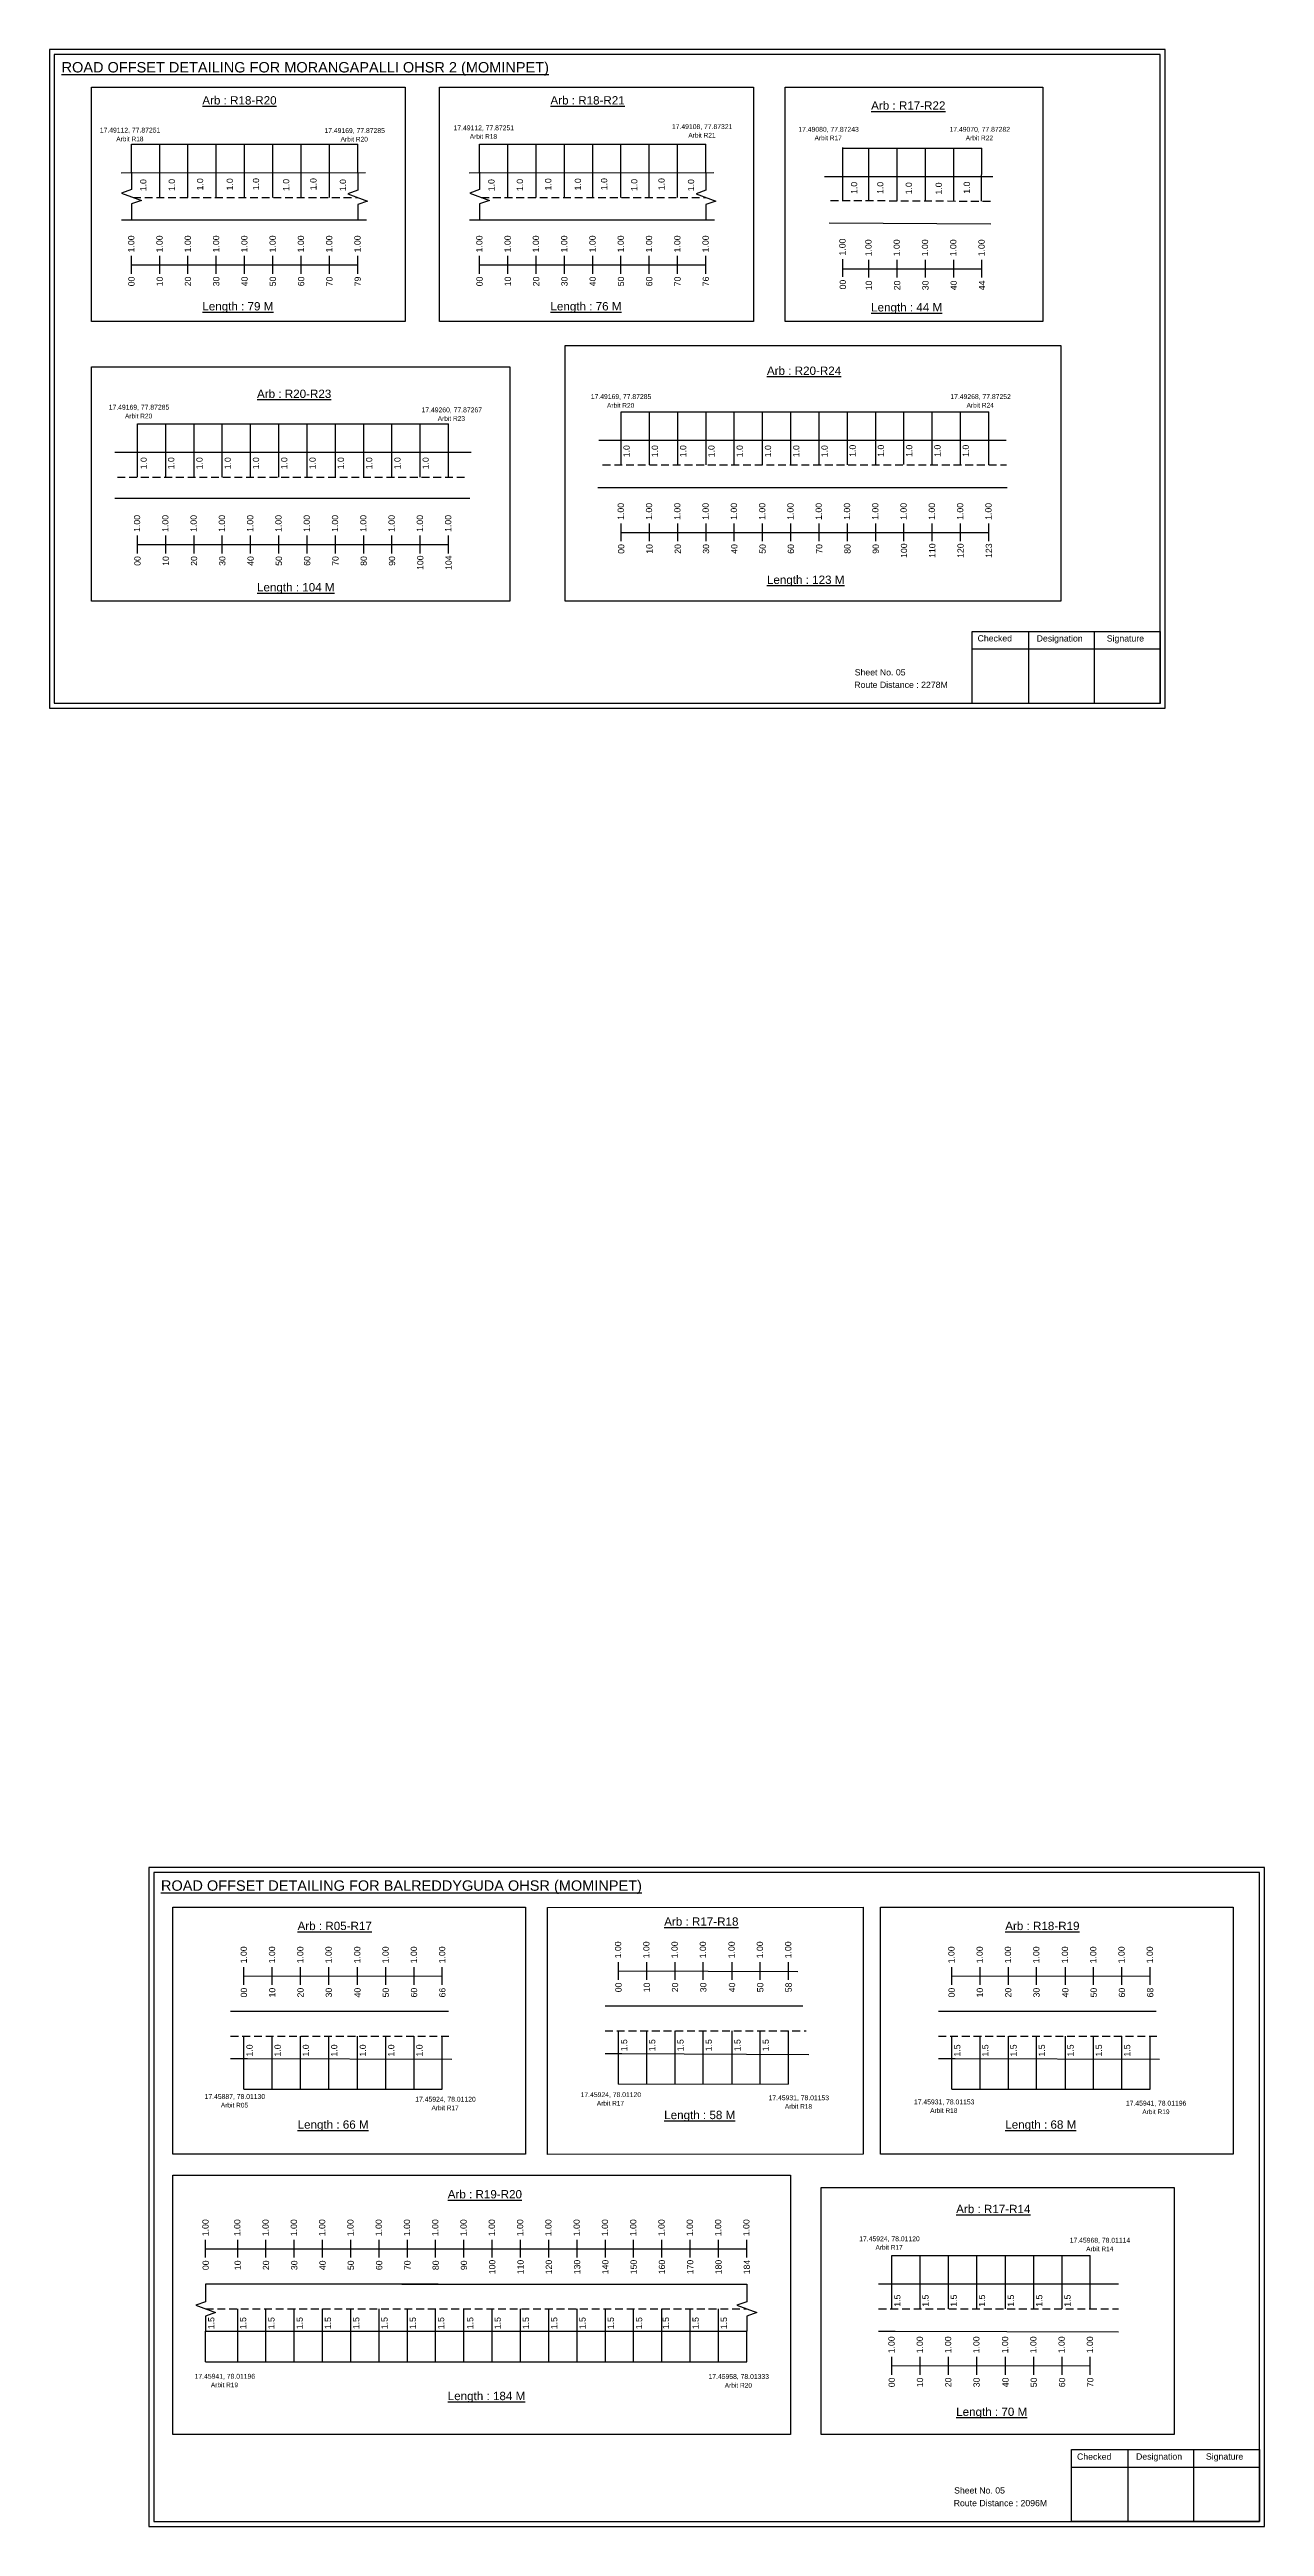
# Model space of a CAD drawing. Header units: inches. Extents: x -117 to 51867, y -12715 to 3423.
# Drawn here: x 39632 to 40216, y -3355 to -2164 of the extents above; entities that cross this region are included whole.
import ezdxf

# ---------------------------------------------------------------- set-up
doc = ezdxf.new("R2010")
doc.units = ezdxf.units.IN
doc.header["$MEASUREMENT"] = 0
doc.linetypes.add('DASHED2', pattern=[0.375, 0.25, -0.125])
for name, color, linetype in [('PDF_Geometry', 7, 'Continuous'), ('PDF_Text', 5, 'Continuous'), ('pipe', 5, 'Continuous')]:
    doc.layers.add(name, color=color, linetype=linetype)
doc.styles.add('PDF Arial', font='arial.ttf')
doc.styles.get("Standard").update_dxf_attribs({"font": 'arial.ttf'})

msp = doc.modelspace()

# ---------------------------------------------------------------- linework, layer by layer
at = {"color": 5}
for p, q in [((39671.6, -2209.7), (39780.4, -2209.7)), ((39839, -2209.7), (39947.8, -2209.7)), ((40013.7, -2211.6), (40080.6, -2211.6)), ((39674.5, -2344.2), (39824.1, -2344.2)), ((39907.1, -2338.4), (40083.9, -2338.4)), ((39905.8, -3142.4), (39987.6, -3142.3)), ((39725.7, -3144.8), (39821.1, -3144.8)), ((40066.1, -3144.8), (40161.5, -3144.8)), ((40037.3, -3224.8), (40132.7, -3224.8)), ((39707.3, -3275.9), (39967.5, -3275.9))]:
    msp.add_line(p, q, dxfattribs=at)
for p, q in [((39671.6, -2223.4), (39671.6, -2209.7)), ((39685.2, -2235.3), (39685.2, -2209.7)), ((39698.8, -2235.3), (39698.8, -2209.7)), ((39712.4, -2235.3), (39712.4, -2209.7)), ((39726, -2235.3), (39726, -2209.7)), ((39739.6, -2235.3), (39739.6, -2209.7)), ((39753.2, -2235.3), (39753.2, -2209.7)), ((39766.8, -2235.3), (39766.8, -2209.7)), ((39780.4, -2223.4), (39780.4, -2209.7)), ((39839, -2223.4), (39839, -2209.7)), ((39852.6, -2235.3), (39852.6, -2209.7)), ((39866.2, -2235.3), (39866.2, -2209.7)), ((39879.8, -2235.3), (39879.8, -2209.7)), ((39893.4, -2235.3), (39893.4, -2209.7)), ((39907, -2235.3), (39907, -2209.7)), ((39920.6, -2235.3), (39920.6, -2209.7)), ((39934.2, -2235.3), (39934.2, -2209.7)), ((39947.8, -2223.4), (39947.8, -2209.7)), ((40013.7, -2236.8), (40013.7, -2211.3)), ((40026.2, -2236.9), (40026.2, -2211.6)), ((40039.8, -2237), (40039.8, -2211.6)), ((40053.4, -2236.9), (40053.4, -2211.6)), ((40067, -2237.1), (40067, -2211.6)), ((40080.4, -2237.1), (40080.6, -2211.6)), ((39666.6, -2223.4), (39784.2, -2223.3)), ((39834, -2223.4), (39951.7, -2223.3)), ((40085.8, -2225.3), (40004.9, -2225.3)), ((39666.8, -2246.1), (39784.6, -2246.1)), ((39834.2, -2246.1), (39952, -2246.1)), ((40007.1, -2247.5), (40084.8, -2247.9)), ((39674.5, -2369.7), (39674.5, -2344.2)), ((39688.1, -2369.7), (39688.1, -2344.2)), ((39701.7, -2369.7), (39701.7, -2344.2)), ((39715.3, -2369.7), (39715.3, -2344.2)), ((39728.9, -2369.7), (39728.9, -2344.2)), ((39742.5, -2369.7), (39742.5, -2344.2)), ((39756.1, -2369.7), (39756.1, -2344.2)), ((39769.7, -2369.7), (39769.7, -2344.2)), ((39783.3, -2369.7), (39783.3, -2344.2)), ((39796.9, -2369.7), (39796.9, -2344.2)), ((39810.5, -2369.7), (39810.5, -2344.2)), ((39824.1, -2369.7), (39824.1, -2344.2)), ((39907.1, -2363.9), (39907.1, -2338.4)), ((39920.7, -2363.9), (39920.7, -2338.4)), ((39934.3, -2363.9), (39934.3, -2338.4)), ((39947.9, -2363.9), (39947.9, -2338.4)), ((39961.5, -2363.9), (39961.5, -2338.4)), ((39975.1, -2363.9), (39975.1, -2338.4)), ((39988.7, -2363.9), (39988.7, -2338.4)), ((40002.3, -2363.9), (40002.3, -2338.4)), ((40015.9, -2363.9), (40015.9, -2338.4)), ((40029.5, -2363.7), (40029.5, -2338.2)), ((40043.1, -2363.7), (40043.1, -2338.2)), ((40056.7, -2363.7), (40056.7, -2338.2)), ((40070.3, -2363.7), (40070.3, -2338.2)), ((40083.9, -2363.9), (40083.9, -2338.4)), ((39663.6, -2357.8), (39835, -2357.8)), ((39896.4, -2352), (40092.3, -2352)), ((39834.3, -2380), (39663.6, -2380)), ((39895.9, -2374.7), (40092.7, -2374.7)), ((39824.1, -3107.4), (39719.3, -3107.4)), ((39994.4, -3104.9), (39899.4, -3104.9)), ((40164.4, -3107.4), (40059.7, -3107.4)), ((39725.7, -3144.8), (39725.7, -3119.3)), ((39739.3, -3144.8), (39739.3, -3119.3)), ((39752.9, -3144.8), (39752.9, -3119.3)), ((39766.5, -3144.8), (39766.5, -3119.3)), ((39780.3, -3144.8), (39780.3, -3119.3)), ((39793.9, -3144.8), (39793.9, -3119.3)), ((39807.5, -3144.8), (39807.5, -3119.3)), ((39821.1, -3144.8), (39821.1, -3119.3)), ((39905.8, -3142.4), (39905.8, -3116.8)), ((39919.4, -3142.4), (39919.4, -3116.8)), ((39933, -3142.4), (39933, -3116.8)), ((39946.6, -3142.4), (39946.6, -3116.8)), ((39960.4, -3142.4), (39960.4, -3116.8)), ((39974, -3142.4), (39974, -3116.8)), ((39987.6, -3142.4), (39987.6, -3116.8)), ((40066.1, -3144.8), (40066.1, -3119.3)), ((40079.7, -3144.8), (40079.7, -3119.3)), ((40093.3, -3144.8), (40093.3, -3119.3)), ((40106.9, -3144.8), (40106.9, -3119.3)), ((40120.7, -3144.8), (40120.7, -3119.3)), ((40134.3, -3144.8), (40134.3, -3119.3)), ((40147.9, -3144.8), (40147.9, -3119.3)), ((40161.5, -3144.8), (40161.5, -3119.3)), ((39719.3, -3130.1), (39727.4, -3130.1)), ((39727.4, -3130.1), (39825.7, -3130.3)), ((40059.7, -3130.1), (40067.7, -3130.1)), ((40067.7, -3130.1), (40166, -3130.3)), ((40037.3, -3250.4), (40037.3, -3224.8)), ((40050.9, -3250.4), (40050.9, -3224.8)), ((40064.5, -3250.4), (40064.5, -3224.8)), ((40078.1, -3250.4), (40078.1, -3224.8)), ((40091.9, -3250.4), (40091.9, -3224.8)), ((40105.5, -3250.4), (40105.5, -3224.8)), ((40119.1, -3250.4), (40119.1, -3224.8)), ((40132.7, -3250.4), (40132.7, -3224.8)), ((39819.1, -3238.5), (39707.3, -3238.5)), ((39801.6, -3238.5), (39967.5, -3238.5)), ((40146.3, -3238.5), (40030.9, -3238.5)), ((39722.7, -3275.9), (39722.7, -3250.4)), ((39736.3, -3275.9), (39736.3, -3250.4)), ((39749.9, -3275.9), (39749.9, -3250.4)), ((39763.5, -3275.9), (39763.5, -3250.4)), ((39777.1, -3275.9), (39777.1, -3250.4)), ((39790.7, -3275.9), (39790.7, -3250.4)), ((39804.3, -3275.9), (39804.3, -3250.4)), ((39817.9, -3275.9), (39817.9, -3250.4)), ((39831.5, -3275.9), (39831.5, -3250.4)), ((39845.1, -3275.9), (39845.1, -3250.4)), ((39858.7, -3275.9), (39858.7, -3250.4)), ((39872.3, -3275.9), (39872.3, -3250.4)), ((39885.9, -3275.9), (39885.9, -3250.4)), ((39899.5, -3275.9), (39899.5, -3250.4)), ((39913.1, -3275.9), (39913.1, -3250.4)), ((39926.7, -3275.9), (39926.7, -3250.4)), ((39940.3, -3275.9), (39940.3, -3250.4)), ((39953.9, -3275.9), (39953.9, -3250.4)), ((39707.3, -3261.2), (39967.5, -3261.2)), ((39707.3, -3275.9), (39707.3, -3261.2)), ((39967.5, -3275.9), (39967.5, -3261.2)), ((40030.9, -3261.2), (40038.9, -3261.2)), ((40038.9, -3261.2), (40146.3, -3261.5))]:
    msp.add_line(p, q)
at = {"linetype": 'DASHED2', "ltscale": 15}
for p, q in [((39672.4, -2235.3), (39780.4, -2235.3)), ((39839.8, -2235.3), (39947.8, -2235.3)), ((40007.8, -2236.7), (40086.1, -2237.1)), ((39664.9, -2369.7), (39832.5, -2369.7)), ((39898.2, -2363.9), (40092.4, -2363.9)), ((39719.3, -3119.3), (39824.7, -3119.3)), ((39899.4, -3116.8), (39996.1, -3116.8)), ((40059.7, -3119.3), (40165, -3119.3)), ((39707.3, -3250.4), (39967.5, -3250.4)), ((40030.9, -3250.4), (40146.3, -3250.4))]:
    msp.add_line(p, q, dxfattribs=at)
at = {"color": 217, "true_color": 0x93278f}
for p, q in [((39671.6, -2272), (39671.6, -2263.4)), ((39671.6, -2267.7), (39780.4, -2267.7)), ((39685.2, -2272), (39685.2, -2263.4)), ((39698.8, -2272), (39698.8, -2263.4)), ((39712.4, -2272), (39712.4, -2263.4)), ((39726, -2272), (39726, -2263.4)), ((39739.6, -2272), (39739.6, -2263.4)), ((39753.2, -2272), (39753.2, -2263.4)), ((39766.8, -2272), (39766.8, -2263.4)), ((39780.4, -2272), (39780.4, -2263.4)), ((39839, -2272), (39839, -2263.4)), ((39839, -2267.7), (39947.8, -2267.7)), ((39852.6, -2272), (39852.6, -2263.4)), ((39866.2, -2272), (39866.2, -2263.4)), ((39879.8, -2272), (39879.8, -2263.4)), ((39893.4, -2272), (39893.4, -2263.4)), ((39907, -2272), (39907, -2263.4)), ((39920.6, -2272), (39920.6, -2263.4)), ((39934.2, -2272), (39934.2, -2263.4)), ((39947.8, -2272), (39947.8, -2263.4)), ((40013.7, -2273.5), (40013.7, -2264.9)), ((40013.7, -2269.6), (40080.6, -2269.6)), ((40026.2, -2273.8), (40026.2, -2265.3)), ((40039.8, -2273.8), (40039.8, -2265.3)), ((40053.4, -2273.8), (40053.4, -2265.3)), ((40067, -2273.8), (40067, -2265.3)), ((40080.6, -2273.8), (40080.6, -2265.3)), ((39907.1, -2400.6), (39907.1, -2392)), ((39920.7, -2400.6), (39920.7, -2392)), ((39934.3, -2400.6), (39934.3, -2392)), ((39947.9, -2400.6), (39947.9, -2392)), ((39961.5, -2400.6), (39961.5, -2392)), ((39975.1, -2400.6), (39975.1, -2392)), ((39988.7, -2400.6), (39988.7, -2392)), ((40002.3, -2400.6), (40002.3, -2392)), ((40015.9, -2400.6), (40015.9, -2392)), ((40029.5, -2400.6), (40029.5, -2392)), ((40043.1, -2400.6), (40043.1, -2392)), ((40056.7, -2400.6), (40056.7, -2392)), ((40070.3, -2400.6), (40070.3, -2392)), ((40083.9, -2400.6), (40083.9, -2392)), ((39674.5, -2406.4), (39674.5, -2397.8)), ((39674.5, -2402.1), (39824.1, -2402.1)), ((39688.1, -2406.4), (39688.1, -2397.8)), ((39701.7, -2406.4), (39701.7, -2397.8)), ((39715.3, -2406.4), (39715.3, -2397.8)), ((39728.9, -2406.4), (39728.9, -2397.8)), ((39742.5, -2406.4), (39742.5, -2397.8)), ((39756.1, -2406.4), (39756.1, -2397.8)), ((39769.7, -2406.4), (39769.7, -2397.8)), ((39783.3, -2406.4), (39783.3, -2397.8)), ((39796.9, -2406.4), (39796.9, -2397.8)), ((39810.5, -2406.4), (39810.5, -2397.8)), ((39824.1, -2406.4), (39824.1, -2397.8)), ((39907.1, -2396.3), (40083.9, -2396.3)), ((39905.8, -3092.2), (39905.8, -3083.7)), ((39919.4, -3092.2), (39919.4, -3083.7)), ((39933, -3092.2), (39933, -3083.7)), ((39946.6, -3092.2), (39946.6, -3083.7)), ((39960.4, -3092.2), (39960.4, -3083.7)), ((39974, -3092.2), (39974, -3083.7)), ((39987.6, -3092.2), (39987.6, -3083.7)), ((39725.7, -3094.6), (39725.7, -3086.1)), ((39725.7, -3090.4), (39821.1, -3090.3)), ((39739.3, -3094.6), (39739.3, -3086.1)), ((39752.9, -3094.6), (39752.9, -3086.1)), ((39766.5, -3094.6), (39766.5, -3086.1)), ((39780.3, -3094.6), (39780.3, -3086.1)), ((39793.9, -3094.6), (39793.9, -3086.1)), ((39807.5, -3094.6), (39807.5, -3086.1)), ((39821.1, -3094.6), (39821.1, -3086.1)), ((39905.8, -3087.9), (39992.1, -3088.2)), ((40066.1, -3094.6), (40066.1, -3086.1)), ((40066.1, -3090.4), (40161.5, -3090.3)), ((40079.7, -3094.6), (40079.7, -3086.1)), ((40093.3, -3094.6), (40093.3, -3086.1)), ((40106.9, -3094.6), (40106.9, -3086.1)), ((40120.7, -3094.6), (40120.7, -3086.1)), ((40134.3, -3094.6), (40134.3, -3086.1)), ((40147.9, -3094.6), (40147.9, -3086.1)), ((40161.5, -3094.6), (40161.5, -3086.1)), ((39707.3, -3225.8), (39707.3, -3217.2)), ((39707.3, -3221.5), (39967.5, -3221.5)), ((39722.7, -3225.8), (39722.7, -3217.2)), ((39736.3, -3225.8), (39736.3, -3217.2)), ((39749.9, -3225.8), (39749.9, -3217.2)), ((39763.5, -3225.8), (39763.5, -3217.2)), ((39777.1, -3225.8), (39777.1, -3217.2)), ((39790.7, -3225.8), (39790.7, -3217.2)), ((39804.3, -3225.8), (39804.3, -3217.2)), ((39817.9, -3225.8), (39817.9, -3217.2)), ((39831.5, -3225.8), (39831.5, -3217.2)), ((39845.1, -3225.8), (39845.1, -3217.2)), ((39858.7, -3225.8), (39858.7, -3217.2)), ((39872.3, -3225.8), (39872.3, -3217.2)), ((39885.9, -3225.8), (39885.9, -3217.2)), ((39899.5, -3225.8), (39899.5, -3217.2)), ((39913.1, -3225.8), (39913.1, -3217.2)), ((39926.7, -3225.8), (39926.7, -3217.2)), ((39940.3, -3225.8), (39940.3, -3217.2)), ((39953.9, -3225.8), (39953.9, -3217.2)), ((39967.5, -3225.8), (39967.5, -3217.2)), ((40037.3, -3282.1), (40037.3, -3273.5)), ((40050.9, -3282.1), (40050.9, -3273.5)), ((40064.5, -3282.1), (40064.5, -3273.5)), ((40078.1, -3282.1), (40078.1, -3273.5)), ((40091.9, -3282.1), (40091.9, -3273.5)), ((40105.5, -3282.1), (40105.5, -3273.5)), ((40119.1, -3282.1), (40119.1, -3273.5)), ((40132.7, -3282.1), (40132.7, -3273.5)), ((40037.3, -3277.8), (40132.7, -3277.7))]:
    msp.add_line(p, q, dxfattribs=at)
for points in [[(39652.4, -2182.3), (39803.3, -2182.3), (39803.3, -2294.9), (39652.4, -2294.9)], [(39819.8, -2182.3), (39970.7, -2182.3), (39970.7, -2294.9), (39819.8, -2294.9)], [(39986, -2182.3), (40109.8, -2182.3), (40109.8, -2294.9), (39986, -2294.9)], [(39652.4, -2316.7), (39853.6, -2316.7), (39853.6, -2429.4), (39652.4, -2429.4)], [(39691.5, -3057.3), (39861.1, -3057.3), (39861.1, -3176.1), (39691.5, -3176.1)], [(39871.6, -3057.4), (40023.4, -3057.3), (40023.4, -3176.1), (39871.6, -3176.2)], [(40031.8, -3057.3), (40201.4, -3057.3), (40201.4, -3176.1), (40031.8, -3176.1)], [(39691.5, -3186.1), (39988.6, -3186.1), (39988.6, -3310.8), (39691.5, -3310.8)], [(40003.3, -3192), (40173, -3192), (40173, -3310.8), (40003.3, -3310.8)]]:
    msp.add_lwpolyline(points, close=True)
at = {"linetype": 'Continuous'}
for points in [[(39671.6, -2223.1), (39671.6, -2231.5), (39666.9, -2233.3), (39676.4, -2236.7), (39671.6, -2238.4), (39671.6, -2245.8)], [(39780.4, -2223.4), (39780.4, -2231.8), (39775.7, -2233.5), (39785.2, -2237), (39780.4, -2238.7), (39780.4, -2246.1)], [(39839, -2223.1), (39839, -2231.5), (39834.3, -2233.3), (39843.8, -2236.7), (39839, -2238.4), (39839, -2245.8)], [(39947.8, -2223.4), (39947.8, -2231.8), (39943.1, -2233.5), (39952.6, -2237), (39947.8, -2238.7), (39947.8, -2246.1)], [(39707.3, -3238.5), (39707.3, -3247), (39702.6, -3248.7), (39712.1, -3252.1), (39707.3, -3253.9), (39707.3, -3261.2)], [(39967.5, -3238.5), (39967.5, -3247), (39962.8, -3248.7), (39972.3, -3252.1), (39967.5, -3253.9), (39967.5, -3261.2)]]:
    msp.add_lwpolyline(points, dxfattribs=at)
msp.add_lwpolyline([(39899.4, -3127.6), (39907.5, -3127.6), (39997.3, -3128.1)])
at = {"layer": 'PDF_Geometry'}
for points in [[(39632.2, -2164.2), (39632.2, -2480.9), (40168.7, -2480.9), (40168.7, -2164.2)], [(39634.5, -2166.5), (39634.5, -2478.5), (40166.3, -2478.5), (40166.3, -2166.5)], [(39680, -3038.3), (39680, -3355), (40216.4, -3355), (40216.4, -3038.3)], [(39682.3, -3040.7), (39682.3, -3352.6), (40214, -3352.6), (40214, -3040.7)]]:
    msp.add_lwpolyline(points, close=True, dxfattribs=at)
at = {"layer": 'PDF_Geometry', "color": 242, "true_color": 0xcc1f26}
for points in [[(40166.3, -2478.6), (40075.9, -2478.6), (40075.9, -2443.9), (40166.3, -2443.9)], [(40214, -3352.7), (40123.7, -3352.7), (40123.7, -3318.1), (40214, -3318.1)]]:
    msp.add_lwpolyline(points, close=True, dxfattribs=at)
for points in [[(40075.9, -2452.3), (40166.3, -2452.3)], [(40102.9, -2443.9), (40102.9, -2478.6)], [(40134.6, -2443.9), (40134.6, -2478.6)], [(40150.7, -3318.1), (40150.7, -3352.7)], [(40182.4, -3318.1), (40182.4, -3352.7)], [(40123.7, -3326.5), (40214, -3326.5)]]:
    msp.add_lwpolyline(points, dxfattribs=at)
at = {"layer": 'pipe', "color": 0}
msp.add_lwpolyline([(39880.2, -2306.5), (40118.5, -2306.5), (40118.5, -2429.4), (39880.2, -2429.4)], close=True, dxfattribs=at)

# ---------------------------------------------------------------- texts
at = {"color": 242, "true_color": 0xcd2027}
for s, height, p in [('%%UROAD OFFSET DETAILING FOR MORANGAPALLI OHSR 2 (MOMINPET)', 5, (39638, -2175.2)), ('%%UArb : R18-R20', 4, (39705.7, -2190.6)), ('%%UArb : R18-R21', 4, (39873.1, -2190.6)), ('%%UArb : R17-R22', 4, (40027.3, -2193.1)), ('%%ULength : 79 M', 4, (39705.7, -2289.6)), ('%%ULength : 76 M', 4, (39873.1, -2289.6)), ('%%ULength : 44 M', 4, (40027.3, -2290.1)), ('%%UArb : R20-R24', 4, (39977.2, -2320.6)), ('%%UArb : R20-R23', 4, (39732, -2331.7)), ('%%ULength : 123 M', 4, (39977.2, -2421.1)), ('%%ULength : 104 M', 4, (39732, -2424.7)), ('%%UROAD OFFSET DETAILING FOR BALREDDYGUDA OHSR (MOMINPET)', 5, (39685.8, -3049.4)), ('%%UArb : R05-R17', 4, (39751.5, -3068.3)), ('%%UArb : R17-R18', 4, (39927.8, -3066.2)), ('%%UArb : R18-R19', 4, (40091.8, -3068.3)), ('%%ULength : 58 M', 4, (39927.8, -3159.2)), ('%%ULength : 66 M', 4, (39751.5, -3163.8)), ('%%ULength : 68 M', 4, (40091.8, -3163.8)), ('%%UArb : R19-R20', 4, (39823.7, -3197.3)), ('%%UArb : R17-R14', 4, (40068.2, -3204.4)), ('%%ULength : 184 M', 4, (39823.7, -3294.3)), ('%%ULength : 70 M', 4, (40068.2, -3301.9))]:
    msp.add_text(s, height=height, dxfattribs=at).set_placement(p)
at = {"color": 5}
for s, height, p in [('17.49112, 77.87251', 2.34, (39656.4, -2204.1)), ('17.49169, 77.87285', 2.34, (39764.4, -2204.3)), ('17.49112, 77.87251', 2.34, (39826.5, -2203)), ('17.49108, 77.87321', 2.34, (39931.5, -2202.4)), ('17.49080, 77.87243', 2.34, (39992.3, -2203.7)), ('17.49070, 77.87282', 2.34, (40065, -2203.7)), ('Arbit R18', 2.25, (39664.3, -2208.3)), ('Arbit R20', 2.25, (39772.2, -2208.4)), ('Arbit R18', 2.25, (39834.3, -2207.1)), ('Arbit R21', 2.25, (39939.4, -2206.5)), ('Arbit R17', 2.25, (40000.1, -2207.8)), ('Arbit R22', 2.25, (40072.8, -2207.8)), ('17.49169, 77.87285', 2.34, (39892.5, -2332.2)), ('Arbit R20', 2.25, (39900.3, -2336.4)), ('17.49268, 77.87252', 2.34, (40065.4, -2332.2)), ('Arbit R24', 2.25, (40073.2, -2336.3)), ('17.49169, 77.87285', 2.34, (39660.7, -2337.3)), ('Arbit R20', 2.25, (39668.5, -2341.5)), ('17.49260, 77.87267', 2.34, (39811.1, -2338.6)), ('Arbit R23', 2.25, (39818.9, -2342.7)), ('17.45887, 78.01130', 2.34, (39706.8, -3149.5)), ('Arbit R05', 2.25, (39714.6, -3153.6)), ('17.45924, 78.01120', 2.34, (39808.1, -3150.8)), ('Arbit R17', 2.25, (39815.9, -3154.9)), ('17.45924, 78.01120', 2.34, (39887.6, -3148.6)), ('Arbit R17', 2.25, (39895.4, -3152.7)), ('17.45931, 78.01153', 2.34, (39978, -3150.1)), ('Arbit R18', 2.25, (39985.8, -3154.2)), ('17.45931, 78.01153', 2.34, (40047.9, -3152.1)), ('Arbit R18', 2.25, (40055.7, -3156.2)), ('17.45941, 78.01196', 2.34, (40149.8, -3152.7)), ('Arbit R19', 2.25, (40157.7, -3156.8)), ('17.45924, 78.01120', 2.34, (40021.6, -3217.9)), ('Arbit R17', 2.25, (40029.4, -3222)), ('17.45968, 78.01114', 2.34, (40122.8, -3218.6)), ('Arbit R14', 2.25, (40130.7, -3222.7)), ('17.45941, 78.01196', 2.34, (39702, -3284)), ('Arbit R19', 2.25, (39709.8, -3288.1)), ('17.45958, 78.01333', 2.34, (39949.1, -3284.1)), ('Arbit R20', 2.25, (39956.9, -3288.3))]:
    msp.add_text(s, height=height, dxfattribs=at).set_placement(p)
for s, p in [('1.0', (39678.8, -2232.3)), ('1.0', (39692.5, -2232.2)), ('1.0', (39706.1, -2231.9)), ('1.0', (39720.4, -2231.9)), ('1.0', (39733, -2231.8)), ('1.0', (39747.5, -2232.2)), ('1.0', (39760.6, -2231.8)), ('1.0', (39774.8, -2232.3)), ('1.0', (39846.2, -2232.3)), ('1.0', (39859.9, -2232.2)), ('1.0', (39873.5, -2231.9)), ('1.0', (39887.8, -2231.9)), ('1.0', (39900.4, -2231.8)), ('1.0', (39914.9, -2232.2)), ('1.0', (39928, -2231.8)), ('1.0', (39942.2, -2232.3)), ('1.0', (40020.6, -2233.6)), ('1.0', (40033.2, -2233.6)), ('1.0', (40046.9, -2233.8)), ('1.0', (40061.3, -2233.9)), ('1.0', (40074.8, -2233.5)), ('1.0', (39911.2, -2360.2)), ('1.0', (39924.8, -2360.2)), ('1.0', (39938.4, -2360.2)), ('1.0', (39952, -2360.2)), ('1.0', (39965.6, -2360.2)), ('1.0', (39979.2, -2360.2)), ('1.0', (39992.8, -2360.2)), ('1.0', (40006.4, -2360.2)), ('1.0', (40019.9, -2360)), ('1.0', (40033.5, -2360)), ('1.0', (40047.1, -2360)), ('1.0', (40060.7, -2360)), ('1.0', (40074.3, -2360)), ('1.0', (39679, -2366)), ('1.0', (39692.2, -2366)), ('1.0', (39705.8, -2366)), ('1.0', (39719.4, -2366)), ('1.0', (39733, -2366)), ('1.0', (39746.6, -2366)), ('1.0', (39760.2, -2366)), ('1.0', (39773.8, -2366)), ('1.0', (39787.4, -2366)), ('1.0', (39801, -2366)), ('1.0', (39814.6, -2366)), ('1.0', (39729.9, -3129.1)), ('1.0', (39743.4, -3129.1)), ('1.0', (39757, -3129.1)), ('1.0', (39770.6, -3129.1)), ('1.0', (39784.4, -3129.1)), ('1.0', (39798, -3129.1)), ('1.0', (39811.6, -3129.1)), ('1.5', (39910, -3126.6)), ('1.5', (39923.5, -3126.6)), ('1.5', (39937.1, -3126.6)), ('1.5', (39950.7, -3126.6)), ('1.5', (39964.5, -3126.6)), ('1.5', (39978.1, -3126.6)), ('1.5', (40070.2, -3129.1)), ('1.5', (40083.7, -3129.1)), ('1.5', (40097.3, -3129.1)), ('1.5', (40110.9, -3129.1)), ('1.5', (40124.7, -3129.1)), ('1.5', (40138.3, -3129.1)), ('1.5', (40151.9, -3129.1)), ('1.5', (40041.4, -3249.4)), ('1.5', (40054.9, -3249.4)), ('1.5', (40068.5, -3249.4)), ('1.5', (40082.1, -3249.4)), ('1.5', (40096, -3249.4)), ('1.5', (40109.6, -3249.4)), ('1.5', (40123.2, -3249.4)), ('1.5', (39711.5, -3260.2)), ('1.5', (39726.8, -3260.2)), ('1.5', (39740.4, -3260.2)), ('1.5', (39754, -3260.2)), ('1.5', (39767.6, -3260.2)), ('1.5', (39781.2, -3260.2)), ('1.5', (39794.8, -3260.2)), ('1.5', (39808.4, -3260.2)), ('1.5', (39822, -3260.2)), ('1.5', (39836, -3260.2)), ('1.5', (39849.2, -3260.2)), ('1.5', (39862.8, -3260.2)), ('1.5', (39876.4, -3260.2)), ('1.5', (39890, -3260.2)), ('1.5', (39903.6, -3260.2)), ('1.5', (39917.2, -3260.2)), ('1.5', (39930.1, -3260.2)), ('1.5', (39944.4, -3260.2)), ('1.5', (39958, -3260.2))]:
    msp.add_text(s, height=3, rotation=90).set_placement(p)
at = {"color": 217, "true_color": 0x93278f}
for s, p in [('1.00', (39673, -2261.7)), ('1.00', (39686.6, -2261.7)), ('1.00', (39700.2, -2261.7)), ('1.00', (39713.8, -2261.7)), ('1.00', (39727.4, -2261.7)), ('1.00', (39741, -2261.7)), ('1.00', (39754.6, -2261.7)), ('1.00', (39768.2, -2261.7)), ('1.00', (39781.8, -2261.7)), ('1.00', (39840.4, -2261.7)), ('1.00', (39854, -2261.7)), ('1.00', (39867.6, -2261.7)), ('1.00', (39881.2, -2261.7)), ('1.00', (39894.8, -2261.7)), ('1.00', (39908.4, -2261.7)), ('1.00', (39922, -2261.7)), ('1.00', (39935.6, -2261.7)), ('1.00', (39949.2, -2261.7)), ('1.00', (40015, -2263.2)), ('1.00', (40027.5, -2263.6)), ('1.00', (40041.1, -2263.6)), ('1.00', (40054.7, -2263.6)), ('1.00', (40068.3, -2263.6)), ('1.00', (40081.9, -2263.6)), ('00', (39673.1, -2278)), ('10', (39686.7, -2278)), ('20', (39700.3, -2278)), ('30', (39713.9, -2278)), ('40', (39727.5, -2278)), ('50', (39741.1, -2278)), ('60', (39754.7, -2278)), ('70', (39768.3, -2278)), ('79', (39781.9, -2278)), ('00', (39840.5, -2278)), ('10', (39854.1, -2278)), ('20', (39867.7, -2278)), ('30', (39881.3, -2278)), ('40', (39894.9, -2278)), ('50', (39908.5, -2278)), ('60', (39922.1, -2278)), ('70', (39935.7, -2278)), ('76', (39949.3, -2278)), ('00', (40015.2, -2279.5)), ('10', (40027.7, -2279.9)), ('20', (40041.3, -2279.9)), ('30', (40054.9, -2279.9)), ('40', (40068.5, -2279.9)), ('44', (40082.1, -2279.9)), ('1.00', (39675.8, -2396.1)), ('1.00', (39689.4, -2396.1)), ('1.00', (39703, -2396.1)), ('1.00', (39716.6, -2396.1)), ('1.00', (39730.2, -2396.1)), ('1.00', (39743.8, -2396.1)), ('1.00', (39757.4, -2396.1)), ('1.00', (39771, -2396.1)), ('1.00', (39784.6, -2396.1)), ('1.00', (39798.2, -2396.1)), ('1.00', (39811.8, -2396.1)), ('1.00', (39825.4, -2396.1)), ('1.00', (39908.4, -2390.3)), ('1.00', (39922, -2390.3)), ('1.00', (39935.6, -2390.3)), ('1.00', (39949.2, -2390.3)), ('1.00', (39962.8, -2390.3)), ('1.00', (39976.4, -2390.3)), ('1.00', (39990, -2390.3)), ('1.00', (40003.6, -2390.3)), ('1.00', (40017.2, -2390.3)), ('1.00', (40030.8, -2390.3)), ('1.00', (40044.4, -2390.3)), ('1.00', (40058, -2390.3)), ('1.00', (40071.6, -2390.3)), ('1.00', (40085.2, -2390.3)), ('00', (39908.6, -2406.6)), ('10', (39922.2, -2406.6)), ('20', (39935.8, -2406.6)), ('30', (39949.4, -2406.6)), ('40', (39963, -2406.6)), ('50', (39976.6, -2406.6)), ('60', (39990.2, -2406.6)), ('70', (40003.8, -2406.6)), ('80', (40017.4, -2406.6)), ('90', (40031, -2406.6)), ('100', (40044.6, -2408.6)), ('110', (40058.2, -2408.6)), ('120', (40071.8, -2408.6)), ('123', (40085.4, -2408.6)), ('00', (39676, -2412.4)), ('10', (39689.6, -2412.4)), ('20', (39703.2, -2412.4)), ('30', (39716.8, -2412.4)), ('40', (39730.4, -2412.4)), ('50', (39744, -2412.4)), ('60', (39757.6, -2412.4)), ('70', (39771.2, -2412.4)), ('80', (39784.8, -2412.4)), ('90', (39798.4, -2412.4)), ('100', (39812, -2414.4)), ('104', (39825.6, -2414.4)), ('1.00', (39727.1, -3084.3)), ('1.00', (39740.7, -3084.3)), ('1.00', (39754.3, -3084.3)), ('1.00', (39767.9, -3084.3)), ('1.00', (39781.7, -3084.3)), ('1.00', (39795.3, -3084.3)), ('1.00', (39808.9, -3084.3)), ('1.00', (39822.5, -3084.3)), ('1.00', (39907.1, -3081.9)), ('1.00', (39920.7, -3081.9)), ('1.00', (39934.3, -3081.9)), ('1.00', (39947.9, -3081.9)), ('1.00', (39961.7, -3081.9)), ('1.00', (39975.3, -3081.9)), ('1.00', (39988.9, -3081.9)), ('1.00', (40067.4, -3084.3)), ('1.00', (40081, -3084.3)), ('1.00', (40094.6, -3084.3)), ('1.00', (40108.2, -3084.3)), ('1.00', (40122, -3084.3)), ('1.00', (40135.6, -3084.3)), ('1.00', (40149.2, -3084.3)), ('1.00', (40162.8, -3084.3)), ('00', (39727.2, -3100.7)), ('10', (39740.8, -3100.7)), ('20', (39754.4, -3100.7)), ('30', (39768, -3100.7)), ('40', (39781.8, -3100.7)), ('50', (39795.4, -3100.7)), ('60', (39809, -3100.7)), ('66', (39822.6, -3100.7)), ('00', (39907.3, -3098.2)), ('10', (39920.9, -3098.2)), ('20', (39934.5, -3098.2)), ('30', (39948.1, -3098.2)), ('40', (39961.9, -3098.2)), ('50', (39975.5, -3098.2)), ('58', (39989.1, -3098.2)), ('00', (40067.5, -3100.7)), ('10', (40081.1, -3100.7)), ('20', (40094.7, -3100.7)), ('30', (40108.3, -3100.7)), ('40', (40122.2, -3100.7)), ('50', (40135.8, -3100.7)), ('60', (40149.4, -3100.7)), ('68', (40163, -3100.7)), ('1.00', (39708.7, -3215.5)), ('1.00', (39724, -3215.5)), ('1.00', (39737.6, -3215.5)), ('1.00', (39751.2, -3215.5)), ('1.00', (39764.8, -3215.5)), ('1.00', (39778.4, -3215.5)), ('1.00', (39792, -3215.5)), ('1.00', (39805.6, -3215.5)), ('1.00', (39819.2, -3215.5)), ('1.00', (39832.8, -3215.5)), ('1.00', (39846.4, -3215.5)), ('1.00', (39860, -3215.5)), ('1.00', (39873.6, -3215.5)), ('1.00', (39887.2, -3215.5)), ('1.00', (39900.8, -3215.5)), ('1.00', (39914.4, -3215.5)), ('1.00', (39928, -3215.5)), ('1.00', (39941.6, -3215.5)), ('1.00', (39955.2, -3215.5)), ('1.00', (39968.8, -3215.5)), ('100', (39846.6, -3233.8)), ('110', (39860.2, -3233.8)), ('120', (39873.8, -3233.8)), ('130', (39887.4, -3233.8)), ('140', (39901, -3233.8)), ('150', (39914.6, -3233.8)), ('160', (39928.2, -3233.8)), ('170', (39941.8, -3233.8)), ('180', (39955.4, -3233.8)), ('184', (39969, -3233.8)), ('00', (39708.8, -3231.8)), ('10', (39724.2, -3231.8)), ('20', (39737.8, -3231.8)), ('30', (39751.4, -3231.8)), ('40', (39765, -3231.8)), ('50', (39778.6, -3231.8)), ('60', (39792.2, -3231.8)), ('70', (39805.8, -3231.8)), ('80', (39819.4, -3231.8)), ('90', (39833, -3231.8)), ('1.00', (40038.6, -3271.8)), ('1.00', (40052.2, -3271.8)), ('1.00', (40065.8, -3271.8)), ('1.00', (40079.4, -3271.8)), ('1.00', (40093.2, -3271.8)), ('1.00', (40106.8, -3271.8)), ('1.00', (40120.4, -3271.8)), ('1.00', (40134, -3271.8)), ('00', (40038.7, -3288.1)), ('10', (40052.3, -3288.1)), ('20', (40065.9, -3288.1)), ('30', (40079.5, -3288.1)), ('40', (40093.4, -3288.1)), ('50', (40107, -3288.1)), ('60', (40120.6, -3288.1)), ('70', (40134.2, -3288.1))]:
    msp.add_text(s, height=3, rotation=90, dxfattribs=at).set_placement(p)
for s, p in [('Sheet No. 05', (40019.4, -2465.1)), ('Route Distance : 2278M', (40019.2, -2471.1)), ('Route Distance : 2096M', (40067, -3345.3)), ('Sheet No. 05', (40067.2, -3339.2))]:
    msp.add_text(s, height=3).set_placement(p)
at = {"layer": 'PDF_Text', "color": 7, "attachment_point": 7, "style": 'PDF Arial'}
for s, insert, char_height in [('Checked', (40078.5, -2448.8), 3), ('Designation', (40106.9, -2449.7), 3.001), ('Signature', (40140.6, -2449.7), 3), ('Checked', (40126.3, -3323), 3), ('Designation', (40154.7, -3323.8), 3.001), ('Signature', (40188.3, -3323.8), 3)]:
    msp.add_mtext(s, dxfattribs=dict(at, insert=insert, char_height=char_height))

doc.saveas('drawing.dxf')
